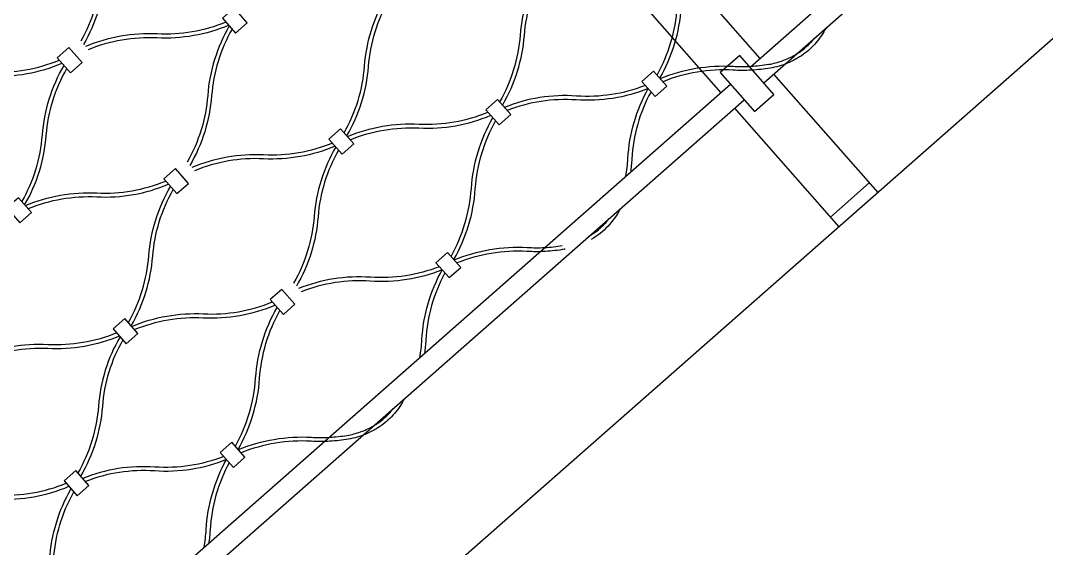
# Model space of a CAD drawing. Header units: millimetres. Extents: x 832728086 to 834530684, y 817551485 to 818349469.
# Drawn here: x 834420735.6 to 834421131.8, y 817818676.2 to 817818880.2 of the extents above; entities that cross this region are included whole.
import ezdxf

# ---------------------------------------------------------------- set-up
doc = ezdxf.new("R2010")
doc.units = ezdxf.units.MM
doc.header["$LTSCALE"] = 100
doc.layers.add('056-Railing-l', color=6, linetype='Continuous', lineweight=25)
doc.layers.add('A-COLS', color=3, linetype='Continuous')
doc.layers.add('mesh- l', color=8, linetype='Continuous')

msp = doc.modelspace()

# ---------------------------------------------------------------- linework, layer by layer
at = {"layer": '056-Railing-l'}
for points in [[(834421017.3216, 817818862.1527), (834422015.7335, 817819740.83)], [(834421022.6069, 817818856.1472), (834422021.0188, 817819734.8245)], [(834420501.1729, 817819456.2987), (834421021.1222, 817818865.4975)], [(834420486.1591, 817819443.0856), (834421006.1085, 817818852.2843)], [(834421026.4075, 817818859.492), (834421066.7077, 817818813.7002)], [(834419902.8527, 817817881.3366), (834421009.8148, 817818855.5461)], [(834419908.138, 817817875.3311), (834421015.1, 817818849.5406)], [(834421011.3938, 817818846.2788), (834421051.694, 817818800.487)], [(834421048.3907, 817818804.2404), (834421063.4044, 817818817.4536)]]:
    msp.add_lwpolyline(points, dxfattribs=at)
msp.add_lwpolyline([(834421019.064, 817818845.0365), (834421026.5709, 817818851.6431), (834421013.3577, 817818866.6568), (834421005.8508, 817818860.0502)], close=True, dxfattribs=at)
at = {"layer": 'A-COLS'}
msp.add_line((834424152.0256, 817821529.0111, 0.0052), (834419835.8825, 817817730.4819, 0.0052), dxfattribs=at)
at = {"layer": 'mesh- l'}
for points in [[(834420775.0823, 817818924.8009, 0.05643381), (834420769.3907, 817818911.8549, 0.05608633), (834420766.728, 817818897.9648, -0.05520174), (834420764.1949, 817818884.6237, -0.05548959), (834420758.7973, 817818872.164)], [(834420776.1492, 817818923.5887, 0.05541212), (834420770.7652, 817818911.1406, 0.05509445), (834420768.238, 817818897.8146, -0.0561917), (834420765.5693, 817818883.9095, -0.05650781), (834420759.8639, 817818870.952)], [(834420981.4369, 817818859.0686, 0.05501314), (834420986.7985, 817818871.7649, 0.05502564), (834420989.262, 817818885.3249, -0.05608013), (834420991.8635, 817818899.4751, -0.05606721), (834420997.5441, 817818912.6936)], [(834420982.5095, 817818857.8498, 0.05606721), (834420988.1901, 817818871.0683, 0.05608013), (834420990.7916, 817818885.2185, -0.05502564), (834420993.2552, 817818898.7784, -0.05501314), (834420998.6167, 817818911.4748)], [(834420936.896, 817818901.3831, 0.05643381), (834420931.2044, 817818888.437, 0.05608633), (834420928.5417, 817818874.5469, -0.05520174), (834420926.0086, 817818861.2058, -0.05548959), (834420920.6111, 817818848.7461)], [(834420937.9629, 817818900.1708, 0.05541212), (834420932.579, 817818887.7227, 0.05509445), (834420930.0517, 817818874.3967, -0.0561917), (834420927.383, 817818860.4916, -0.05650781), (834420921.6777, 817818847.5342)], [(834420860.5298, 817818836.7915, 0.05541212), (834420865.9138, 817818849.2397, 0.05509445), (834420868.441, 817818862.5657, -0.0561917), (834420871.1097, 817818876.4708, -0.05650781), (834420876.8151, 817818889.4282)], [(834420861.5967, 817818835.5793, 0.05643381), (834420867.2883, 817818848.5254, 0.05608633), (834420869.951, 817818862.4155, -0.05520174), (834420872.4841, 817818875.7566, -0.05548959), (834420877.8817, 817818888.2163)], [(834420814.9052, 817818879.5515, -0.05541212), (834420801.8739, 817818875.7928, -0.05509445), (834420788.3348, 817818874.9792, 0.0561917), (834420774.2033, 817818874.0989, 0.05650781), (834420760.626, 817818870.0861)], [(834420815.9721, 817818878.3393, -0.05643381), (834420802.4078, 817818874.3387, -0.05608633), (834420788.2919, 817818873.4624, 0.05520174), (834420774.7371, 817818872.6449, 0.05548959), (834420761.6926, 817818868.8742)], [(834420816.2028, 817818878.077, 0.05643381), (834420810.5112, 817818865.131, 0.05608633), (834420807.8485, 817818851.2409, -0.05520174), (834420805.3154, 817818837.8998, -0.05548959), (834420799.9179, 817818825.4401)], [(834421046.679, 817818877.3325, -0.05861222), (834421042.8721, 817818871.6827, -0.05918417), (834421037.8535, 817818867.0769, -0.02931437), (834421034.9567, 817818865.2377, -0.02849813), (834421031.8668, 817818863.7447, -0.02885982), (834421028.5213, 817818862.5785, -0.02750146), (834421025.0653, 817818861.7958, -0.0280161), (834421017.9057, 817818860.9926, -0.02801983), (834421010.7011, 817818860.995, 0.05502888), (834420996.9393, 817818860.2567, 0.05501523), (834420983.6698, 817818856.5347)], [(834420817.2697, 817818876.8648, 0.05541212), (834420811.8858, 817818864.4167, 0.05509445), (834420809.3585, 817818851.0907, -0.0561917), (834420806.6898, 817818837.1856, -0.05650781), (834420800.9845, 817818824.2282)], [(834420982.5956, 817818857.7521, -0.05606931), (834420996.4233, 817818861.7249, -0.05608344), (834421010.7879, 817818862.5258, 0.02749376), (834421017.6889, 817818862.5163, 0.02749016), (834421024.5493, 817818863.2641, 0.04358453), (834421029.7468, 817818864.5948, 0.04703204), (834421034.6165, 817818866.8385, 0.04662132), (834421038.8398, 817818869.8467, 0.04736718), (834421042.4266, 817818873.59)], [(834420696.2607, 817818855.4317, -0.05643381), (834420709.825, 817818859.4322, -0.05608633), (834420723.9409, 817818860.3085, 0.05520174), (834420737.4957, 817818861.126, 0.05548959), (834420750.5402, 817818864.8967)], [(834420697.3276, 817818854.2194, -0.05541212), (834420710.3589, 817818857.9781, -0.05509445), (834420723.898, 817818858.7917, 0.0561917), (834420738.0295, 817818859.672, 0.05650781), (834420751.6068, 817818863.6848)], [(834420736.0836, 817818810.1822, 0.05541212), (834420741.4675, 817818822.6303, 0.05509445), (834420743.9948, 817818835.9563, -0.0561917), (834420746.6635, 817818849.8615, -0.05650781), (834420752.3688, 817818862.8189)], [(834420737.1505, 817818808.97, 0.05643381), (834420742.8421, 817818821.916, 0.05608633), (834420745.5048, 817818835.8062, -0.05520174), (834420748.0379, 817818849.1472, -0.05548959), (834420753.4354, 817818861.6069)], [(834420976.9328, 817818855.1047, -0.05599755), (834420963.8336, 817818851.575, -0.0550563), (834420950.276, 817818851.0143, 0.05611313), (834420936.1251, 817818850.3993, 0.05708602), (834420922.4755, 817818846.6276)], [(834420978.0054, 817818853.8859, -0.05708602), (834420964.3558, 817818850.1142, -0.05611313), (834420950.2049, 817818849.4992, 0.0550563), (834420936.6473, 817818848.9385, 0.05599755), (834420923.5481, 817818845.4088)], [(834420969.3687, 817818819.9506, 0.01408298), (834420969.8597, 817818823.3928, 0.01401475), (834420970.1566, 817818826.8573, -0.05610981), (834420972.5468, 817818840.8187, -0.05708383), (834420978.0054, 817818853.8859)], [(834420979.0796, 817818852.6684, 0.05599537), (834420973.9302, 817818840.1169, 0.05505305), (834420971.6686, 817818826.7372, -0.01031216), (834420971.464, 817818824.1231, -0.0103492), (834420971.1517, 817818821.5197)], [(834420861.8275, 817818835.3171, -0.05643381), (834420875.3918, 817818839.3177, -0.05608633), (834420889.5076, 817818840.194, 0.05520174), (834420903.0624, 817818841.0115, 0.05548959), (834420916.1069, 817818844.7822)], [(834420862.8943, 817818834.1049, -0.05541212), (834420875.9256, 817818837.8635, -0.05509445), (834420889.4647, 817818838.6772, 0.0561917), (834420903.5962, 817818839.5574, 0.05650781), (834420917.1735, 817818843.5702)], [(834420901.8642, 817818789.0387, 0.05501314), (834420907.2258, 817818801.735, 0.05502564), (834420909.6893, 817818815.295, -0.05608013), (834420912.2909, 817818829.4452, -0.05606721), (834420917.9714, 817818842.6636)], [(834420902.9369, 817818787.8199, 0.05606721), (834420908.6174, 817818801.0384, 0.05608013), (834420911.2189, 817818815.1885, -0.05502564), (834420913.6825, 817818828.7485, -0.05501314), (834420919.044, 817818841.4448)], [(834420856.0257, 817818832.8276, -0.05541212), (834420842.9944, 817818829.0689, -0.05509445), (834420829.4553, 817818828.2553, 0.0561917), (834420815.3238, 817818827.3751, 0.05650781), (834420801.7465, 817818823.3623)], [(834420857.0926, 817818831.6154, -0.05643381), (834420843.5283, 817818827.6148, -0.05608633), (834420829.4124, 817818826.7385, 0.05520174), (834420815.8576, 817818825.921, 0.05548959), (834420802.8131, 817818822.1503)], [(834420857.3234, 817818831.3531, 0.05643381), (834420851.6318, 817818818.4071, 0.05608633), (834420848.969, 817818804.517, -0.05520174), (834420846.4359, 817818791.1759, -0.05548959), (834420841.0384, 817818778.7162)], [(834420858.3902, 817818830.1409, 0.05541212), (834420853.0063, 817818817.6928, 0.05509445), (834420850.479, 817818804.3668, -0.0561917), (834420847.8104, 817818790.4617, -0.05650781), (834420842.105, 817818777.5043)], [(834420737.3812, 817818808.7078, -0.05643381), (834420750.9455, 817818812.7083, -0.05608633), (834420765.0614, 817818813.5847, 0.05520174), (834420778.6162, 817818814.4021, 0.05548959), (834420791.6607, 817818818.1728)], [(834420738.4481, 817818807.4955, -0.05541212), (834420751.4794, 817818811.2542, -0.05509445), (834420765.0185, 817818812.0678, 0.0561917), (834420779.15, 817818812.9481, 0.05650781), (834420792.7273, 817818816.9609)], [(834420777.2041, 817818763.4583, 0.05541212), (834420782.5881, 817818775.9065, 0.05509445), (834420785.1153, 817818789.2324, -0.0561917), (834420787.784, 817818803.1376, -0.05650781), (834420793.4894, 817818816.095)], [(834420778.271, 817818762.2461, 0.05643381), (834420783.9626, 817818775.1921, 0.05608633), (834420786.6253, 817818789.0823, -0.05520174), (834420789.1584, 817818802.4233, -0.05548959), (834420794.556, 817818814.883)], [(834420967.1063, 817818807.3026, -0.07040739), (834420962.3957, 817818800.6542, -0.07045259), (834420956.025, 817818795.5746)], [(834420954.9744, 817818796.7684, 0.04696625), (834420959.2367, 817818799.7905, 0.04773522), (834420962.8539, 817818803.5601)], [(834420903.0229, 817818787.7222, -0.05606931), (834420916.8506, 817818791.695, -0.05608344), (834420931.2152, 817818792.4959, 0.02711779), (834420938.022, 817818792.4814, 0.02711429), (834420944.7904, 817818793.2037)], [(834420945.9798, 817818791.8522, -0.00190048), (834420945.7364, 817818791.8081, -0.00189297), (834420945.4927, 817818791.7659, -0.0280161), (834420938.333, 817818790.9627, -0.02801983), (834420931.1284, 817818790.9651, 0.05502888), (834420917.3666, 817818790.2268, 0.05501523), (834420904.0971, 817818786.5048)], [(834420897.3601, 817818785.0747, -0.05599755), (834420884.261, 817818781.545, -0.0550563), (834420870.7033, 817818780.9844, 0.05611313), (834420856.5525, 817818780.3693, 0.05708602), (834420842.9028, 817818776.5977)], [(834420898.4328, 817818783.856, -0.05708602), (834420884.7831, 817818780.0843, -0.05611313), (834420870.6323, 817818779.4692, 0.0550563), (834420857.0746, 817818778.9086, 0.05599755), (834420843.9755, 817818775.3789)], [(834420889.796, 817818749.9206, 0.01408298), (834420890.287, 817818753.3629, 0.01401475), (834420890.5839, 817818756.8273, -0.05610981), (834420892.9741, 817818770.7888, -0.05708383), (834420898.4328, 817818783.856)], [(834420899.5069, 817818782.6385, 0.05599537), (834420894.3575, 817818770.087, 0.05505305), (834420892.0959, 817818756.7073, -0.01031216), (834420891.8914, 817818754.0932, -0.0103492), (834420891.579, 817818751.4898)], [(834420778.5018, 817818761.9839, -0.05643381), (834420792.066, 817818765.9845, -0.05608633), (834420806.1819, 817818766.8608, 0.05520174), (834420819.7367, 817818767.6782, 0.05548959), (834420832.7812, 817818771.4489)], [(834420779.5686, 817818760.7717, -0.05541212), (834420792.5999, 817818764.5303, -0.05509445), (834420806.139, 817818765.3439, 0.0561917), (834420820.2705, 817818766.2242, 0.05650781), (834420833.8478, 817818770.237)], [(834420818.5385, 817818715.7055, 0.05501314), (834420823.9001, 817818728.4018, 0.05502564), (834420826.3636, 817818741.9618, -0.05608013), (834420828.9652, 817818756.1119, -0.05606721), (834420834.6457, 817818769.3304)], [(834420819.6112, 817818714.4867, 0.05606721), (834420825.2917, 817818727.7052, 0.05608013), (834420827.8932, 817818741.8553, -0.05502564), (834420830.3568, 817818755.4153, -0.05501314), (834420835.7183, 817818768.1116)], [(834420772.7, 817818759.4944, -0.05541212), (834420759.6687, 817818755.7357, -0.05509445), (834420746.1296, 817818754.9221, 0.0561917), (834420731.9981, 817818754.0418, 0.05650781), (834420718.4208, 817818750.029)], [(834420773.7669, 817818758.2821, -0.05643381), (834420760.2026, 817818754.2816, -0.05608633), (834420746.0867, 817818753.4053, 0.05520174), (834420732.5319, 817818752.5878, 0.05548959), (834420719.4874, 817818748.8171)], [(834420773.9976, 817818758.0199, 0.05643381), (834420768.306, 817818745.0739, 0.05608633), (834420765.6433, 817818731.1838, -0.05520174), (834420763.1102, 817818717.8427, -0.05548959), (834420757.7127, 817818705.383)], [(834420775.0645, 817818756.8077, 0.05541212), (834420769.6806, 817818744.3596, 0.05509445), (834420767.1533, 817818731.0336, -0.0561917), (834420764.4846, 817818717.1285, -0.05650781), (834420758.7793, 817818704.171)], [(834420883.7806, 817818733.9693, -0.05861222), (834420879.9737, 817818728.3196, -0.05918417), (834420874.9551, 817818723.7138, -0.02931437), (834420872.0583, 817818721.8746, -0.02849813), (834420868.9684, 817818720.3816, -0.02885982), (834420865.6229, 817818719.2154, -0.02750146), (834420862.167, 817818718.4327, -0.0280161), (834420855.0073, 817818717.6295, -0.02801983), (834420847.8027, 817818717.6318, 0.05502888), (834420834.0409, 817818716.8935, 0.05501523), (834420820.7714, 817818713.1716)], [(834420819.6972, 817818714.389, -0.05606931), (834420833.5249, 817818718.3618, -0.05608344), (834420847.8895, 817818719.1627, 0.02749376), (834420854.7905, 817818719.1532, 0.02749016), (834420861.6509, 817818719.9009, 0.04358453), (834420866.8484, 817818721.2316, 0.04703204), (834420871.7181, 817818723.4753, 0.04662132), (834420875.9414, 817818726.4835, 0.04736718), (834420879.5282, 817818730.2269)], [(834420814.0344, 817818711.7415, -0.05599755), (834420800.9353, 817818708.2118, -0.0550563), (834420787.3776, 817818707.6512, 0.05611313), (834420773.2267, 817818707.0361, 0.05708602), (834420759.5771, 817818703.2645)], [(834420815.107, 817818710.5227, -0.05708602), (834420801.4574, 817818706.7511, -0.05611313), (834420787.3065, 817818706.136, 0.0550563), (834420773.7489, 817818705.5754, 0.05599755), (834420760.6497, 817818702.0457)], [(834420806.4703, 817818676.5874, 0.01408298), (834420806.9613, 817818680.0297, 0.01401475), (834420807.2582, 817818683.4941, -0.05610981), (834420809.6484, 817818697.4556, -0.05708383), (834420815.107, 817818710.5227)], [(834420816.1812, 817818709.3053, 0.05599537), (834420811.0318, 817818696.7538, 0.05505305), (834420808.7702, 817818683.374, -0.01031216), (834420808.5657, 817818680.76, -0.0103492), (834420808.2533, 817818678.1566)], [(834420698.9291, 817818691.954, -0.05643381), (834420712.4934, 817818695.9545, -0.05608633), (834420726.6092, 817818696.8308, 0.05520174), (834420740.164, 817818697.6483, 0.05548959), (834420753.2086, 817818701.419)], [(834420699.9959, 817818690.7417, -0.05541212), (834420713.0272, 817818694.5004, -0.05509445), (834420726.5663, 817818695.314, 0.0561917), (834420740.6978, 817818696.1943, 0.05650781), (834420754.2751, 817818700.2071)], [(834420738.9659, 817818645.6756, 0.05501314), (834420744.3274, 817818658.3719, 0.05502564), (834420746.791, 817818671.9319, -0.05608013), (834420749.3925, 817818686.082, -0.05606721), (834420755.073, 817818699.3005)], [(834420740.0385, 817818644.4568, 0.05606721), (834420745.719, 817818657.6752, 0.05608013), (834420748.3205, 817818671.8254, -0.05502564), (834420750.7841, 817818685.3854, -0.05501314), (834420756.1456, 817818698.0817)]]:
    msp.add_lwpolyline(points, format="xyb", dxfattribs=at)
for points in [[(834420823.1236, 817818879.295), (834420818.0595, 817818885.0492), (834420813.5554, 817818881.0853), (834420818.6195, 817818875.331)], [(834420759.3276, 817818863.9937), (834420754.2635, 817818869.7479), (834420749.7594, 817818865.7839), (834420754.8235, 817818860.0297)], [(834420975.5866, 817818856.6344), (834420980.6507, 817818850.8801), (834420985.1548, 817818854.8441), (834420980.0907, 817818860.5983)], [(834420915.3261, 817818845.6694), (834420920.3903, 817818839.9152), (834420924.8944, 817818843.8791), (834420919.8302, 817818849.6333)], [(834420924.8944, 817818843.8791), (834420919.8302, 817818849.6333), (834420915.3261, 817818845.6694), (834420920.3903, 817818839.9152)], [(834420864.2442, 817818832.5711), (834420859.18, 817818838.3253), (834420854.6759, 817818834.3614), (834420859.74, 817818828.6071)], [(834420800.4482, 817818817.2698), (834420795.384, 817818823.024), (834420790.8799, 817818819.06), (834420795.944, 817818813.3058)], [(834420739.7979, 817818805.9618), (834420734.7338, 817818811.716), (834420730.2297, 817818807.752), (834420735.2938, 817818801.9978)], [(834420739.7979, 817818805.9618), (834420734.7338, 817818811.716), (834420730.2297, 817818807.752), (834420735.2938, 817818801.9978)], [(834420896.0139, 817818786.6044), (834420901.078, 817818780.8502), (834420905.5822, 817818784.8142), (834420900.518, 817818790.5684)], [(834420832.0004, 817818772.3362), (834420837.0646, 817818766.5819), (834420841.5687, 817818770.5459), (834420836.5045, 817818776.3001)], [(834420841.5687, 817818770.5459), (834420836.5045, 817818776.3001), (834420832.0004, 817818772.3362), (834420837.0646, 817818766.5819)], [(834420780.9184, 817818759.2379), (834420775.8543, 817818764.9921), (834420771.3502, 817818761.0281), (834420776.4143, 817818755.2739)], [(834420780.9184, 817818759.2379), (834420775.8543, 817818764.9921), (834420771.3502, 817818761.0281), (834420776.4143, 817818755.2739)], [(834420812.6882, 817818713.2712), (834420817.7523, 817818707.517), (834420822.2564, 817818711.4809), (834420817.1923, 817818717.2352)], [(834420752.4277, 817818702.3062), (834420757.4919, 817818696.552), (834420761.996, 817818700.516), (834420756.9318, 817818706.2702)], [(834420761.996, 817818700.516), (834420756.9318, 817818706.2702), (834420752.4277, 817818702.3062), (834420757.4919, 817818696.552)]]:
    msp.add_lwpolyline(points, close=True, dxfattribs=at)
for points in [[(834420754.2635, 817818869.7479), (834420749.7594, 817818865.7839)], [(834420759.3276, 817818863.9937), (834420754.2635, 817818869.7479)], [(834420749.7594, 817818865.7839), (834420754.8235, 817818860.0297)], [(834420754.8235, 817818860.0297), (834420759.3276, 817818863.9937)], [(834420795.384, 817818823.024), (834420790.8799, 817818819.06)], [(834420800.4482, 817818817.2698), (834420795.384, 817818823.024)], [(834420790.8799, 817818819.06), (834420795.944, 817818813.3058)], [(834420795.944, 817818813.3058), (834420800.4482, 817818817.2698)]]:
    msp.add_lwpolyline(points, dxfattribs=at)

doc.saveas('drawing.dxf')
